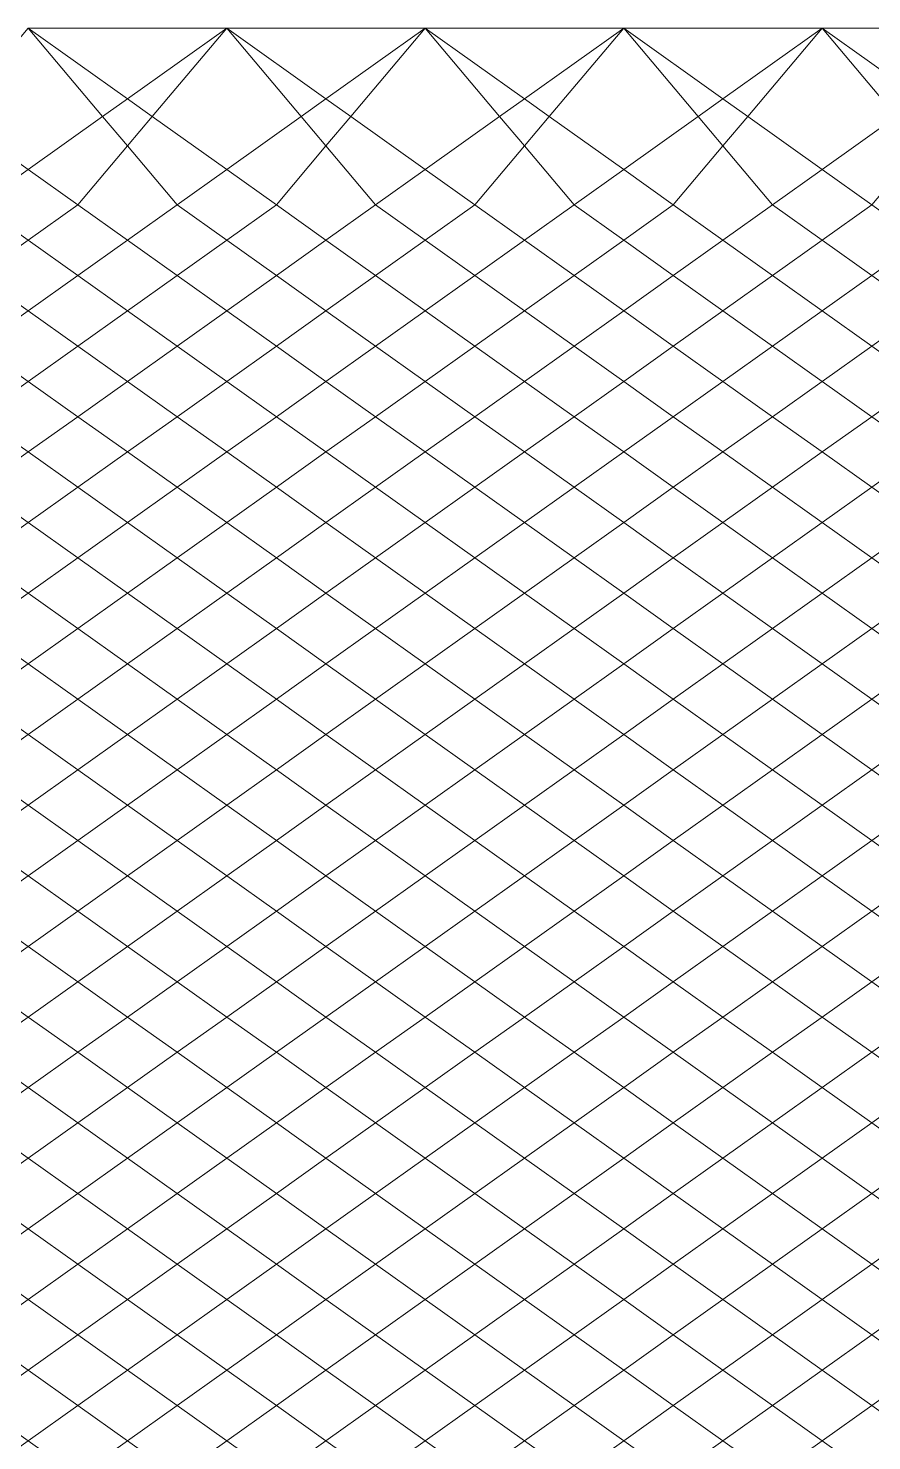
# Model space of a CAD drawing. Header units: millimetres. Extents: x 0 to 143, y 0 to 59.
# Drawn here: x 26.1 to 39.14, y 37.12 to 58.95 of the extents above; entities that cross this region are included whole.
import ezdxf

# ---------------------------------------------------------------- set-up
doc = ezdxf.new("R2010")
doc.units = ezdxf.units.MM
doc.layers.add('Основания', color=130, linetype='Continuous', lineweight=20)

msp = doc.modelspace()

# ---------------------------------------------------------------- linework, layer by layer
at = {"layer": 'Основания', "linetype": 'Continuous', "ltscale": 250}
for points in [[(26.095, 58.948), (24.944, 57.584), (26.095, 56.765), (27.246, 57.584)], [(26.095, 58.948), (27.246, 57.584), (27.63, 57.857)], [(29.165, 58.948), (29.165, 58.948), (26.095, 58.948), (27.63, 57.857)], [(29.165, 58.948), (27.63, 57.857), (28.014, 57.584)], [(29.165, 58.948), (28.014, 57.584), (29.165, 56.765), (30.316, 57.584)], [(32.235, 58.948), (29.165, 58.948), (29.165, 58.948), (30.7, 57.857)], [(29.165, 58.948), (30.316, 57.584), (30.7, 57.857)], [(32.235, 58.948), (30.7, 57.857), (31.084, 57.584)], [(32.235, 58.948), (31.084, 57.584), (32.235, 56.765), (33.386, 57.584)], [(35.305, 58.948), (32.235, 58.948), (32.235, 58.948), (33.77, 57.857)], [(32.235, 58.948), (33.386, 57.584), (33.77, 57.857)], [(35.305, 58.948), (33.77, 57.857), (34.154, 57.584)], [(35.305, 58.948), (34.154, 57.584), (35.305, 56.765), (36.456, 57.584)], [(35.305, 58.948), (36.456, 57.584), (36.84, 57.857)], [(38.375, 58.948), (35.305, 58.948), (35.305, 58.948), (36.84, 57.857)], [(38.375, 58.948), (36.84, 57.857), (37.224, 57.584)], [(38.375, 58.948), (37.224, 57.584), (38.375, 56.765), (39.526, 57.584)], [(38.375, 58.948), (39.526, 57.584), (39.91, 57.857)], [(41.445, 58.948), (41.445, 58.948), (38.375, 58.948), (39.91, 57.857)], [(28.014, 57.584), (27.63, 57.857), (27.246, 57.584), (27.63, 57.129)], [(31.084, 57.584), (30.7, 57.857), (30.316, 57.584), (30.7, 57.129)], [(34.154, 57.584), (33.77, 57.857), (33.386, 57.584), (33.77, 57.129)], [(37.224, 57.584), (36.84, 57.857), (36.456, 57.584), (36.84, 57.129)], [(27.63, 57.129), (27.246, 57.584), (26.095, 56.765), (26.863, 56.219)], [(28.014, 57.584), (27.63, 57.129), (28.398, 56.219), (29.165, 56.765)], [(30.7, 57.129), (30.316, 57.584), (29.165, 56.765), (29.933, 56.219)], [(32.235, 56.765), (31.084, 57.584), (30.7, 57.129), (31.468, 56.219), (31.468, 56.219)], [(33.77, 57.129), (33.386, 57.584), (32.235, 56.765), (33.003, 56.219)], [(35.305, 56.765), (34.154, 57.584), (33.77, 57.129), (34.538, 56.219), (34.538, 56.219)], [(36.84, 57.129), (36.456, 57.584), (35.305, 56.765), (36.073, 56.219)], [(37.224, 57.584), (36.84, 57.129), (37.608, 56.219), (38.375, 56.765)], [(39.91, 57.129), (39.526, 57.584), (38.375, 56.765), (39.143, 56.219)], [(28.398, 56.219), (27.63, 57.129), (26.863, 56.219), (27.63, 55.674)], [(31.468, 56.219), (30.7, 57.129), (29.933, 56.219), (30.7, 55.674)], [(34.538, 56.219), (33.77, 57.129), (33.003, 56.219), (33.77, 55.674)], [(37.608, 56.219), (36.84, 57.129), (36.073, 56.219), (36.84, 55.674)], [(40.678, 56.219), (39.91, 57.129), (39.143, 56.219), (39.91, 55.674)], [(26.095, 56.765), (25.328, 56.219), (26.095, 55.674), (26.863, 56.219)], [(29.165, 56.765), (28.398, 56.219), (29.165, 55.674), (29.933, 56.219)], [(32.235, 56.765), (31.468, 56.219), (32.235, 55.674), (33.003, 56.219)], [(35.305, 56.765), (34.538, 56.219), (35.305, 55.674), (36.073, 56.219)], [(38.375, 56.765), (37.608, 56.219), (38.375, 55.674), (39.143, 56.219)], [(26.863, 56.219), (26.095, 55.674), (26.863, 55.128), (27.63, 55.674)], [(28.398, 56.219), (27.63, 55.674), (28.398, 55.128), (29.165, 55.674)], [(29.933, 56.219), (29.165, 55.674), (29.933, 55.128), (30.7, 55.674)], [(31.468, 56.219), (30.7, 55.674), (31.468, 55.128), (32.235, 55.674)], [(33.003, 56.219), (32.235, 55.674), (33.003, 55.128), (33.77, 55.674)], [(34.538, 56.219), (33.77, 55.674), (34.538, 55.128), (35.305, 55.674)], [(36.073, 56.219), (35.305, 55.674), (36.073, 55.128), (36.84, 55.674)], [(37.608, 56.219), (36.84, 55.674), (37.608, 55.128), (38.375, 55.674)], [(39.143, 56.219), (38.375, 55.674), (39.143, 55.128), (39.91, 55.674)], [(26.095, 55.674), (25.328, 55.128), (26.095, 54.582), (26.863, 55.128)], [(27.63, 55.674), (26.863, 55.128), (27.63, 54.582), (28.398, 55.128)], [(29.165, 55.674), (28.398, 55.128), (29.165, 54.582), (29.933, 55.128)], [(30.7, 55.674), (29.933, 55.128), (30.7, 54.582), (31.468, 55.128)], [(32.235, 55.674), (31.468, 55.128), (32.235, 54.582), (33.003, 55.128)], [(33.77, 55.674), (33.003, 55.128), (33.77, 54.582), (34.538, 55.128)], [(35.305, 55.674), (34.538, 55.128), (35.305, 54.582), (36.073, 55.128)], [(36.84, 55.674), (36.073, 55.128), (36.84, 54.582), (37.608, 55.128)], [(38.375, 55.674), (37.608, 55.128), (38.375, 54.582), (39.143, 55.128)], [(39.91, 55.674), (39.143, 55.128), (39.91, 54.582), (40.678, 55.128)], [(26.863, 55.128), (26.095, 54.582), (26.863, 54.036), (27.63, 54.582)], [(28.398, 55.128), (27.63, 54.582), (28.398, 54.036), (29.165, 54.582)], [(29.933, 55.128), (29.165, 54.582), (29.933, 54.036), (30.7, 54.582)], [(31.468, 55.128), (30.7, 54.582), (31.468, 54.036), (32.235, 54.582)], [(33.003, 55.128), (32.235, 54.582), (33.003, 54.036), (33.77, 54.582)], [(34.538, 55.128), (33.77, 54.582), (34.538, 54.036), (35.305, 54.582)], [(36.073, 55.128), (35.305, 54.582), (36.073, 54.036), (36.84, 54.582)], [(37.608, 55.128), (36.84, 54.582), (37.608, 54.036), (38.375, 54.582)], [(39.143, 55.128), (38.375, 54.582), (39.143, 54.036), (39.91, 54.582)], [(26.095, 54.582), (25.328, 54.036), (26.095, 53.49), (26.863, 54.036)], [(27.63, 54.582), (26.863, 54.036), (27.63, 53.49), (28.398, 54.036)], [(29.165, 54.582), (28.398, 54.036), (29.165, 53.49), (29.933, 54.036)], [(30.7, 54.582), (29.933, 54.036), (30.7, 53.49), (31.468, 54.036)], [(32.235, 54.582), (31.468, 54.036), (32.235, 53.49), (33.003, 54.036)], [(33.77, 54.582), (33.003, 54.036), (33.77, 53.49), (34.538, 54.036)], [(35.305, 54.582), (34.538, 54.036), (35.305, 53.49), (36.073, 54.036)], [(36.84, 54.582), (36.073, 54.036), (36.84, 53.49), (37.608, 54.036)], [(38.375, 54.582), (37.608, 54.036), (38.375, 53.49), (39.143, 54.036)], [(39.91, 54.582), (39.143, 54.036), (39.91, 53.49), (40.678, 54.036)], [(25.328, 54.036), (24.56, 53.49), (25.328, 52.944), (26.095, 53.49)], [(26.863, 54.036), (26.095, 53.49), (26.863, 52.944), (27.63, 53.49)], [(28.398, 54.036), (27.63, 53.49), (28.398, 52.944), (29.165, 53.49)], [(29.933, 54.036), (29.165, 53.49), (29.933, 52.944), (30.7, 53.49)], [(31.468, 54.036), (30.7, 53.49), (31.468, 52.944), (32.235, 53.49)], [(33.003, 54.036), (32.235, 53.49), (33.003, 52.944), (33.77, 53.49)], [(34.538, 54.036), (33.77, 53.49), (34.538, 52.944), (35.305, 53.49)], [(36.073, 54.036), (35.305, 53.49), (36.073, 52.944), (36.84, 53.49)], [(37.608, 54.036), (36.84, 53.49), (37.608, 52.944), (38.375, 53.49)], [(39.143, 54.036), (38.375, 53.49), (39.143, 52.944), (39.91, 53.49)], [(26.095, 53.49), (25.328, 52.944), (26.095, 52.399), (26.863, 52.944)], [(27.63, 53.49), (26.863, 52.944), (27.63, 52.399), (28.398, 52.944)], [(29.165, 53.49), (28.398, 52.944), (29.165, 52.399), (29.933, 52.944)], [(30.7, 53.49), (29.933, 52.944), (30.7, 52.399), (31.468, 52.944)], [(32.235, 53.49), (31.468, 52.944), (32.235, 52.399), (33.003, 52.944)], [(33.77, 53.49), (33.003, 52.944), (33.77, 52.399), (34.538, 52.944)], [(35.305, 53.49), (34.538, 52.944), (35.305, 52.399), (36.073, 52.944)], [(36.84, 53.49), (36.073, 52.944), (36.84, 52.399), (37.608, 52.944)], [(38.375, 53.49), (37.608, 52.944), (38.375, 52.399), (39.143, 52.944)], [(39.91, 53.49), (39.143, 52.944), (39.91, 52.399), (40.678, 52.944)], [(26.863, 52.944), (26.095, 52.399), (26.863, 51.853), (27.63, 52.399)], [(28.398, 52.944), (27.63, 52.399), (28.398, 51.853), (29.165, 52.399)], [(29.933, 52.944), (29.165, 52.399), (29.933, 51.853), (30.7, 52.399)], [(31.468, 52.944), (30.7, 52.399), (31.468, 51.853), (32.235, 52.399)], [(33.003, 52.944), (32.235, 52.399), (33.003, 51.853), (33.77, 52.399)], [(34.538, 52.944), (33.77, 52.399), (34.538, 51.853), (35.305, 52.399)], [(36.073, 52.944), (35.305, 52.399), (36.073, 51.853), (36.84, 52.399)], [(37.608, 52.944), (36.84, 52.399), (37.608, 51.853), (38.375, 52.399)], [(39.143, 52.944), (38.375, 52.399), (39.143, 51.853), (39.91, 52.399)], [(26.095, 52.399), (25.328, 51.853), (26.095, 51.307), (26.863, 51.853)], [(27.63, 52.399), (26.863, 51.853), (27.63, 51.307), (28.398, 51.853)], [(29.165, 52.399), (28.398, 51.853), (29.165, 51.307), (29.933, 51.853)], [(30.7, 52.399), (29.933, 51.853), (30.7, 51.307), (31.468, 51.853)], [(32.235, 52.399), (31.468, 51.853), (32.235, 51.307), (33.003, 51.853)], [(33.77, 52.399), (33.003, 51.853), (33.77, 51.307), (34.538, 51.853)], [(35.305, 52.399), (34.538, 51.853), (35.305, 51.307), (36.073, 51.853)], [(36.84, 52.399), (36.073, 51.853), (36.84, 51.307), (37.608, 51.853)], [(38.375, 52.399), (37.608, 51.853), (38.375, 51.307), (39.143, 51.853)], [(39.91, 52.399), (39.143, 51.853), (39.91, 51.307), (40.678, 51.853)], [(25.328, 51.853), (24.56, 51.307), (25.328, 50.761), (26.095, 51.307)], [(26.863, 51.853), (26.095, 51.307), (26.863, 50.761), (27.63, 51.307)], [(28.398, 51.853), (27.63, 51.307), (28.398, 50.761), (29.165, 51.307)], [(29.933, 51.853), (29.165, 51.307), (29.933, 50.761), (30.7, 51.307)], [(31.468, 51.853), (30.7, 51.307), (31.468, 50.761), (32.235, 51.307)], [(33.003, 51.853), (32.235, 51.307), (33.003, 50.761), (33.77, 51.307)], [(34.538, 51.853), (33.77, 51.307), (34.538, 50.761), (35.305, 51.307)], [(36.073, 51.853), (35.305, 51.307), (36.073, 50.761), (36.84, 51.307)], [(37.608, 51.853), (36.84, 51.307), (37.608, 50.761), (38.375, 51.307)], [(39.143, 51.853), (38.375, 51.307), (39.143, 50.761), (39.91, 51.307)], [(26.095, 51.307), (25.328, 50.761), (26.095, 50.215), (26.863, 50.761)], [(27.63, 51.307), (26.863, 50.761), (27.63, 50.215), (28.398, 50.761)], [(29.165, 51.307), (28.398, 50.761), (29.165, 50.215), (29.933, 50.761)], [(30.7, 51.307), (29.933, 50.761), (30.7, 50.215), (31.468, 50.761)], [(32.235, 51.307), (31.468, 50.761), (32.235, 50.215), (33.003, 50.761)], [(33.77, 51.307), (33.003, 50.761), (33.77, 50.215), (34.538, 50.761)], [(35.305, 51.307), (34.538, 50.761), (35.305, 50.215), (36.073, 50.761)], [(36.84, 51.307), (36.073, 50.761), (36.84, 50.215), (37.608, 50.761)], [(38.375, 51.307), (37.608, 50.761), (38.375, 50.215), (39.143, 50.761)], [(39.91, 51.307), (39.143, 50.761), (39.91, 50.215), (40.678, 50.761)], [(25.328, 50.761), (24.56, 50.215), (25.328, 49.669), (26.095, 50.215)], [(26.863, 50.761), (26.095, 50.215), (26.863, 49.669), (27.63, 50.215)], [(28.398, 50.761), (27.63, 50.215), (28.398, 49.669), (29.165, 50.215)], [(29.933, 50.761), (29.165, 50.215), (29.933, 49.669), (30.7, 50.215)], [(31.468, 50.761), (30.7, 50.215), (31.468, 49.669), (32.235, 50.215)], [(33.003, 50.761), (32.235, 50.215), (33.003, 49.669), (33.77, 50.215)], [(34.538, 50.761), (33.77, 50.215), (34.538, 49.669), (35.305, 50.215)], [(36.073, 50.761), (35.305, 50.215), (36.073, 49.669), (36.84, 50.215)], [(37.608, 50.761), (36.84, 50.215), (37.608, 49.669), (38.375, 50.215)], [(39.143, 50.761), (38.375, 50.215), (39.143, 49.669), (39.91, 50.215)], [(26.095, 50.215), (25.328, 49.669), (26.095, 49.124), (26.863, 49.669)], [(27.63, 50.215), (26.863, 49.669), (27.63, 49.124), (28.398, 49.669)], [(29.165, 50.215), (28.398, 49.669), (29.165, 49.124), (29.933, 49.669)], [(30.7, 50.215), (29.933, 49.669), (30.7, 49.124), (31.468, 49.669)], [(32.235, 50.215), (31.468, 49.669), (32.235, 49.124), (33.003, 49.669)], [(33.77, 50.215), (33.003, 49.669), (33.77, 49.124), (34.538, 49.669)], [(35.305, 50.215), (34.538, 49.669), (35.305, 49.124), (36.073, 49.669)], [(36.84, 50.215), (36.073, 49.669), (36.84, 49.124), (37.608, 49.669)], [(38.375, 50.215), (37.608, 49.669), (38.375, 49.124), (39.143, 49.669)], [(39.91, 50.215), (39.143, 49.669), (39.91, 49.124), (40.678, 49.669)], [(25.328, 49.669), (24.56, 49.124), (25.328, 48.578), (26.095, 49.124)], [(26.863, 49.669), (26.095, 49.124), (26.863, 48.578), (27.63, 49.124)], [(28.398, 49.669), (27.63, 49.124), (28.398, 48.578), (29.165, 49.124)], [(29.933, 49.669), (29.165, 49.124), (29.933, 48.578), (30.7, 49.124)], [(31.468, 49.669), (30.7, 49.124), (31.468, 48.578), (32.235, 49.124)], [(33.003, 49.669), (32.235, 49.124), (33.003, 48.578), (33.77, 49.124)], [(34.538, 49.669), (33.77, 49.124), (34.538, 48.578), (35.305, 49.124)], [(36.073, 49.669), (35.305, 49.124), (36.073, 48.578), (36.84, 49.124)], [(37.608, 49.669), (36.84, 49.124), (37.608, 48.578), (38.375, 49.124)], [(39.143, 49.669), (38.375, 49.124), (39.143, 48.578), (39.91, 49.124)], [(26.095, 49.124), (25.328, 48.578), (26.095, 48.032), (26.863, 48.578)], [(27.63, 49.124), (26.863, 48.578), (27.63, 48.032), (28.398, 48.578)], [(29.165, 49.124), (28.398, 48.578), (29.165, 48.032), (29.933, 48.578)], [(30.7, 49.124), (29.933, 48.578), (30.7, 48.032), (31.468, 48.578)], [(32.235, 49.124), (31.468, 48.578), (32.235, 48.032), (33.003, 48.578)], [(33.77, 49.124), (33.003, 48.578), (33.77, 48.032), (34.538, 48.578)], [(35.305, 49.124), (34.538, 48.578), (35.305, 48.032), (36.073, 48.578)], [(36.84, 49.124), (36.073, 48.578), (36.84, 48.032), (37.608, 48.578)], [(38.375, 49.124), (37.608, 48.578), (38.375, 48.032), (39.143, 48.578)], [(39.91, 49.124), (39.143, 48.578), (39.91, 48.032), (40.678, 48.578)], [(25.328, 48.578), (24.56, 48.032), (25.328, 47.486), (26.095, 48.032)], [(26.863, 48.578), (26.095, 48.032), (26.863, 47.486), (27.63, 48.032)], [(28.398, 48.578), (27.63, 48.032), (28.398, 47.486), (29.165, 48.032)], [(29.933, 48.578), (29.165, 48.032), (29.933, 47.486), (30.7, 48.032)], [(31.468, 48.578), (30.7, 48.032), (31.468, 47.486), (32.235, 48.032)], [(33.003, 48.578), (32.235, 48.032), (33.003, 47.486), (33.77, 48.032)], [(34.538, 48.578), (33.77, 48.032), (34.538, 47.486), (35.305, 48.032)], [(36.073, 48.578), (35.305, 48.032), (36.073, 47.486), (36.84, 48.032)], [(37.608, 48.578), (36.84, 48.032), (37.608, 47.486), (38.375, 48.032)], [(39.143, 48.578), (38.375, 48.032), (39.143, 47.486), (39.91, 48.032)], [(26.095, 48.032), (25.328, 47.486), (26.095, 46.94), (26.863, 47.486)], [(27.63, 48.032), (26.863, 47.486), (27.63, 46.94), (28.398, 47.486)], [(29.165, 48.032), (28.398, 47.486), (29.165, 46.94), (29.933, 47.486)], [(30.7, 48.032), (29.933, 47.486), (30.7, 46.94), (31.468, 47.486)], [(32.235, 48.032), (31.468, 47.486), (32.235, 46.94), (33.003, 47.486)], [(33.77, 48.032), (33.003, 47.486), (33.77, 46.94), (34.538, 47.486)], [(35.305, 48.032), (34.538, 47.486), (35.305, 46.94), (36.073, 47.486)], [(36.84, 48.032), (36.073, 47.486), (36.84, 46.94), (37.608, 47.486)], [(38.375, 48.032), (37.608, 47.486), (38.375, 46.94), (39.143, 47.486)], [(25.328, 47.486), (24.56, 46.94), (25.328, 46.395), (26.095, 46.94)], [(26.863, 47.486), (26.095, 46.94), (26.863, 46.395), (27.63, 46.94)], [(28.398, 47.486), (27.63, 46.94), (28.398, 46.395), (29.165, 46.94)], [(29.933, 47.486), (29.165, 46.94), (29.933, 46.395), (30.7, 46.94)], [(31.468, 47.486), (30.7, 46.94), (31.468, 46.395), (32.235, 46.94)], [(33.003, 47.486), (32.235, 46.94), (33.003, 46.395), (33.77, 46.94)], [(34.538, 47.486), (33.77, 46.94), (34.538, 46.395), (35.305, 46.94)], [(36.073, 47.486), (35.305, 46.94), (36.073, 46.395), (36.84, 46.94)], [(37.608, 47.486), (36.84, 46.94), (37.608, 46.395), (38.375, 46.94)], [(39.143, 47.486), (38.375, 46.94), (39.143, 46.395), (39.91, 46.94)], [(26.095, 46.94), (25.328, 46.395), (26.095, 45.849), (26.863, 46.395)], [(27.63, 46.94), (26.863, 46.395), (27.63, 45.849), (28.398, 46.395)], [(29.165, 46.94), (28.398, 46.395), (29.165, 45.849), (29.933, 46.395)], [(30.7, 46.94), (29.933, 46.395), (30.7, 45.849), (31.468, 46.395)], [(32.235, 46.94), (31.468, 46.395), (32.235, 45.849), (33.003, 46.395)], [(33.77, 46.94), (33.003, 46.395), (33.77, 45.849), (34.538, 46.395)], [(35.305, 46.94), (34.538, 46.395), (35.305, 45.849), (36.073, 46.395)], [(36.84, 46.94), (36.073, 46.395), (36.84, 45.849), (37.608, 46.395)], [(38.375, 46.94), (37.608, 46.395), (38.375, 45.849), (39.143, 46.395)], [(25.328, 46.395), (24.56, 45.849), (25.328, 45.303), (26.095, 45.849)], [(26.863, 46.395), (26.095, 45.849), (26.863, 45.303), (27.63, 45.849)], [(28.398, 46.395), (27.63, 45.849), (28.398, 45.303), (29.165, 45.849)], [(29.933, 46.395), (29.165, 45.849), (29.933, 45.303), (30.7, 45.849)], [(31.468, 46.395), (30.7, 45.849), (31.468, 45.303), (32.235, 45.849)], [(33.003, 46.395), (32.235, 45.849), (33.003, 45.303), (33.77, 45.849)], [(34.538, 46.395), (33.77, 45.849), (34.538, 45.303), (35.305, 45.849)], [(36.073, 46.395), (35.305, 45.849), (36.073, 45.303), (36.84, 45.849)], [(37.608, 46.395), (36.84, 45.849), (37.608, 45.303), (38.375, 45.849)], [(39.143, 46.395), (38.375, 45.849), (39.143, 45.303), (39.91, 45.849)], [(26.095, 45.849), (25.328, 45.303), (26.095, 44.757), (26.863, 45.303)], [(27.63, 45.849), (26.863, 45.303), (27.63, 44.757), (28.398, 45.303)], [(29.165, 45.849), (28.398, 45.303), (29.165, 44.757), (29.933, 45.303)], [(30.7, 45.849), (29.933, 45.303), (30.7, 44.757), (31.468, 45.303)], [(32.235, 45.849), (31.468, 45.303), (32.235, 44.757), (33.003, 45.303)], [(33.77, 45.849), (33.003, 45.303), (33.77, 44.757), (34.538, 45.303)], [(35.305, 45.849), (34.538, 45.303), (35.305, 44.757), (36.073, 45.303)], [(36.84, 45.849), (36.073, 45.303), (36.84, 44.757), (37.608, 45.303)], [(38.375, 45.849), (37.608, 45.303), (38.375, 44.757), (39.143, 45.303)], [(25.328, 45.303), (24.56, 44.757), (25.328, 44.211), (26.095, 44.757)], [(26.863, 45.303), (26.095, 44.757), (26.863, 44.211), (27.63, 44.757)], [(28.398, 45.303), (27.63, 44.757), (28.398, 44.211), (29.165, 44.757)], [(29.933, 45.303), (29.165, 44.757), (29.933, 44.211), (30.7, 44.757)], [(31.468, 45.303), (30.7, 44.757), (31.468, 44.211), (32.235, 44.757)], [(33.003, 45.303), (32.235, 44.757), (33.003, 44.211), (33.77, 44.757)], [(34.538, 45.303), (33.77, 44.757), (34.538, 44.211), (35.305, 44.757)], [(36.073, 45.303), (35.305, 44.757), (36.073, 44.211), (36.84, 44.757)], [(37.608, 45.303), (36.84, 44.757), (37.608, 44.211), (38.375, 44.757)], [(39.143, 45.303), (38.375, 44.757), (39.143, 44.211), (39.91, 44.757)], [(26.095, 44.757), (25.328, 44.211), (26.095, 43.665), (26.863, 44.211)], [(27.63, 44.757), (26.863, 44.211), (27.63, 43.665), (28.398, 44.211)], [(29.165, 44.757), (28.398, 44.211), (29.165, 43.665), (29.933, 44.211)], [(30.7, 44.757), (29.933, 44.211), (30.7, 43.665), (31.468, 44.211)], [(32.235, 44.757), (31.468, 44.211), (32.235, 43.665), (33.003, 44.211)], [(33.77, 44.757), (33.003, 44.211), (33.77, 43.665), (34.538, 44.211)], [(35.305, 44.757), (34.538, 44.211), (35.305, 43.665), (36.073, 44.211)], [(36.84, 44.757), (36.073, 44.211), (36.84, 43.665), (37.608, 44.211)], [(38.375, 44.757), (37.608, 44.211), (38.375, 43.665), (39.143, 44.211)], [(25.328, 44.211), (24.56, 43.665), (25.328, 43.12), (26.095, 43.665)], [(26.863, 44.211), (26.095, 43.665), (26.863, 43.12), (27.63, 43.665)], [(28.398, 44.211), (27.63, 43.665), (28.398, 43.12), (29.165, 43.665)], [(29.933, 44.211), (29.165, 43.665), (29.933, 43.12), (30.7, 43.665)], [(31.468, 44.211), (30.7, 43.665), (31.468, 43.12), (32.235, 43.665)], [(33.003, 44.211), (32.235, 43.665), (33.003, 43.12), (33.77, 43.665)], [(34.538, 44.211), (33.77, 43.665), (34.538, 43.12), (35.305, 43.665)], [(36.073, 44.211), (35.305, 43.665), (36.073, 43.12), (36.84, 43.665)], [(37.608, 44.211), (36.84, 43.665), (37.608, 43.12), (38.375, 43.665)], [(39.143, 44.211), (38.375, 43.665), (39.143, 43.12), (39.91, 43.665)], [(26.095, 43.665), (25.328, 43.12), (26.095, 42.574), (26.863, 43.12)], [(27.63, 43.665), (26.863, 43.12), (27.63, 42.574), (28.398, 43.12)], [(29.165, 43.665), (28.398, 43.12), (29.165, 42.574), (29.933, 43.12)], [(30.7, 43.665), (29.933, 43.12), (30.7, 42.574), (31.468, 43.12)], [(32.235, 43.665), (31.468, 43.12), (32.235, 42.574), (33.003, 43.12)], [(33.77, 43.665), (33.003, 43.12), (33.77, 42.574), (34.538, 43.12)], [(35.305, 43.665), (34.538, 43.12), (35.305, 42.574), (36.073, 43.12)], [(36.84, 43.665), (36.073, 43.12), (36.84, 42.574), (37.608, 43.12)], [(38.375, 43.665), (37.608, 43.12), (38.375, 42.574), (39.143, 43.12)], [(25.328, 43.12), (24.56, 42.574), (25.328, 42.028), (26.095, 42.574)], [(26.863, 43.12), (26.095, 42.574), (26.863, 42.028), (27.63, 42.574)], [(28.398, 43.12), (27.63, 42.574), (28.398, 42.028), (29.165, 42.574)], [(29.933, 43.12), (29.165, 42.574), (29.933, 42.028), (30.7, 42.574)], [(31.468, 43.12), (30.7, 42.574), (31.468, 42.028), (32.235, 42.574)], [(33.003, 43.12), (32.235, 42.574), (33.003, 42.028), (33.77, 42.574)], [(34.538, 43.12), (33.77, 42.574), (34.538, 42.028), (35.305, 42.574)], [(36.073, 43.12), (35.305, 42.574), (36.073, 42.028), (36.84, 42.574)], [(37.608, 43.12), (36.84, 42.574), (37.608, 42.028), (38.375, 42.574)], [(39.143, 43.12), (38.375, 42.574), (39.143, 42.028), (39.91, 42.574)], [(26.095, 42.574), (25.328, 42.028), (26.095, 41.482), (26.863, 42.028)], [(27.63, 42.574), (26.863, 42.028), (27.63, 41.482), (28.398, 42.028)], [(29.165, 42.574), (28.398, 42.028), (29.165, 41.482), (29.933, 42.028)], [(30.7, 42.574), (29.933, 42.028), (30.7, 41.482), (31.468, 42.028)], [(32.235, 42.574), (31.468, 42.028), (32.235, 41.482), (33.003, 42.028)], [(33.77, 42.574), (33.003, 42.028), (33.77, 41.482), (34.538, 42.028)], [(35.305, 42.574), (34.538, 42.028), (35.305, 41.482), (36.073, 42.028)], [(36.84, 42.574), (36.073, 42.028), (36.84, 41.482), (37.608, 42.028)], [(38.375, 42.574), (37.608, 42.028), (38.375, 41.482), (39.143, 42.028)], [(25.328, 42.028), (24.56, 41.482), (25.328, 40.936), (26.095, 41.482)], [(26.863, 42.028), (26.095, 41.482), (26.863, 40.936), (27.63, 41.482)], [(28.398, 42.028), (27.63, 41.482), (28.398, 40.936), (29.165, 41.482)], [(29.933, 42.028), (29.165, 41.482), (29.933, 40.936), (30.7, 41.482)], [(31.468, 42.028), (30.7, 41.482), (31.468, 40.936), (32.235, 41.482)], [(33.003, 42.028), (32.235, 41.482), (33.003, 40.936), (33.77, 41.482)], [(34.538, 42.028), (33.77, 41.482), (34.538, 40.936), (35.305, 41.482)], [(36.073, 42.028), (35.305, 41.482), (36.073, 40.936), (36.84, 41.482)], [(37.608, 42.028), (36.84, 41.482), (37.608, 40.936), (38.375, 41.482)], [(39.143, 42.028), (38.375, 41.482), (39.143, 40.936), (39.91, 41.482)], [(26.095, 41.482), (25.328, 40.936), (26.095, 40.391), (26.863, 40.936)], [(27.63, 41.482), (26.863, 40.936), (27.63, 40.391), (28.398, 40.936)], [(29.165, 41.482), (28.398, 40.936), (29.165, 40.391), (29.933, 40.936)], [(30.7, 41.482), (29.933, 40.936), (30.7, 40.391), (31.468, 40.936)], [(32.235, 41.482), (31.468, 40.936), (32.235, 40.391), (33.003, 40.936)], [(33.77, 41.482), (33.003, 40.936), (33.77, 40.391), (34.538, 40.936)], [(35.305, 41.482), (34.538, 40.936), (35.305, 40.391), (36.073, 40.936)], [(36.84, 41.482), (36.073, 40.936), (36.84, 40.391), (37.608, 40.936)], [(38.375, 41.482), (37.608, 40.936), (38.375, 40.391), (39.143, 40.936)], [(25.328, 40.936), (24.56, 40.391), (25.328, 39.845), (26.095, 40.391)], [(26.863, 40.936), (26.095, 40.391), (26.863, 39.845), (27.63, 40.391)], [(28.398, 40.936), (27.63, 40.391), (28.398, 39.845), (29.165, 40.391)], [(29.933, 40.936), (29.165, 40.391), (29.933, 39.845), (30.7, 40.391)], [(31.468, 40.936), (30.7, 40.391), (31.468, 39.845), (32.235, 40.391)], [(33.003, 40.936), (32.235, 40.391), (33.003, 39.845), (33.77, 40.391)], [(34.538, 40.936), (33.77, 40.391), (34.538, 39.845), (35.305, 40.391)], [(36.073, 40.936), (35.305, 40.391), (36.073, 39.845), (36.84, 40.391)], [(37.608, 40.936), (36.84, 40.391), (37.608, 39.845), (38.375, 40.391)], [(39.143, 40.936), (38.375, 40.391), (39.143, 39.845), (39.91, 40.391)], [(26.095, 40.391), (25.328, 39.845), (26.095, 39.299), (26.863, 39.845)], [(27.63, 40.391), (26.863, 39.845), (27.63, 39.299), (28.398, 39.845)], [(29.165, 40.391), (28.398, 39.845), (29.165, 39.299), (29.933, 39.845)], [(30.7, 40.391), (29.933, 39.845), (30.7, 39.299), (31.468, 39.845)], [(32.235, 40.391), (31.468, 39.845), (32.235, 39.299), (33.003, 39.845)], [(33.77, 40.391), (33.003, 39.845), (33.77, 39.299), (34.538, 39.845)], [(35.305, 40.391), (34.538, 39.845), (35.305, 39.299), (36.073, 39.845)], [(36.84, 40.391), (36.073, 39.845), (36.84, 39.299), (37.608, 39.845)], [(38.375, 40.391), (37.608, 39.845), (38.375, 39.299), (39.143, 39.845)], [(25.328, 39.845), (24.56, 39.299), (25.328, 38.753), (26.095, 39.299)], [(26.863, 39.845), (26.095, 39.299), (26.863, 38.753), (27.63, 39.299)], [(28.398, 39.845), (27.63, 39.299), (28.398, 38.753), (29.165, 39.299)], [(29.933, 39.845), (29.165, 39.299), (29.933, 38.753), (30.7, 39.299)], [(31.468, 39.845), (30.7, 39.299), (31.468, 38.753), (32.235, 39.299)], [(33.003, 39.845), (32.235, 39.299), (33.003, 38.753), (33.77, 39.299)], [(34.538, 39.845), (33.77, 39.299), (34.538, 38.753), (35.305, 39.299)], [(36.073, 39.845), (35.305, 39.299), (36.073, 38.753), (36.84, 39.299)], [(37.608, 39.845), (36.84, 39.299), (37.608, 38.753), (38.375, 39.299)], [(39.143, 39.845), (38.375, 39.299), (39.143, 38.753), (39.91, 39.299)], [(26.095, 39.299), (25.328, 38.753), (26.095, 38.207), (26.863, 38.753)], [(27.63, 39.299), (26.863, 38.753), (27.63, 38.207), (28.398, 38.753)], [(29.165, 39.299), (28.398, 38.753), (29.165, 38.207), (29.933, 38.753)], [(30.7, 39.299), (29.933, 38.753), (30.7, 38.207), (31.468, 38.753)], [(32.235, 39.299), (31.468, 38.753), (32.235, 38.207), (33.003, 38.753)], [(33.77, 39.299), (33.003, 38.753), (33.77, 38.207), (34.538, 38.753)], [(35.305, 39.299), (34.538, 38.753), (35.305, 38.207), (36.073, 38.753)], [(36.84, 39.299), (36.073, 38.753), (36.84, 38.207), (37.608, 38.753)], [(38.375, 39.299), (37.608, 38.753), (38.375, 38.207), (39.143, 38.753)], [(25.328, 38.753), (24.56, 38.207), (25.328, 37.661), (26.095, 38.207)], [(26.863, 38.753), (26.095, 38.207), (26.863, 37.661), (27.63, 38.207)], [(28.398, 38.753), (27.63, 38.207), (28.398, 37.661), (29.165, 38.207)], [(29.933, 38.753), (29.165, 38.207), (29.933, 37.661), (30.7, 38.207)], [(31.468, 38.753), (30.7, 38.207), (31.468, 37.661), (32.235, 38.207)], [(33.003, 38.753), (32.235, 38.207), (33.003, 37.661), (33.77, 38.207)], [(34.538, 38.753), (33.77, 38.207), (34.538, 37.661), (35.305, 38.207)], [(36.073, 38.753), (35.305, 38.207), (36.073, 37.661), (36.84, 38.207)], [(37.608, 38.753), (36.84, 38.207), (37.608, 37.661), (38.375, 38.207)], [(39.143, 38.753), (38.375, 38.207), (39.143, 37.661), (39.91, 38.207)], [(26.095, 38.207), (25.328, 37.661), (26.095, 37.116), (26.863, 37.661)], [(27.63, 38.207), (26.863, 37.661), (27.63, 37.116), (28.398, 37.661)], [(29.165, 38.207), (28.398, 37.661), (29.165, 37.116), (29.933, 37.661)], [(30.7, 38.207), (29.933, 37.661), (30.7, 37.116), (31.468, 37.661)], [(32.235, 38.207), (31.468, 37.661), (32.235, 37.116), (33.003, 37.661)], [(33.77, 38.207), (33.003, 37.661), (33.77, 37.116), (34.538, 37.661)], [(35.305, 38.207), (34.538, 37.661), (35.305, 37.116), (36.073, 37.661)], [(36.84, 38.207), (36.073, 37.661), (36.84, 37.116), (37.608, 37.661)], [(38.375, 38.207), (37.608, 37.661), (38.375, 37.116), (39.143, 37.661)], [(25.328, 37.661), (24.56, 37.116), (25.328, 36.57), (26.095, 37.116)], [(26.863, 37.661), (26.095, 37.116), (26.863, 36.57), (27.63, 37.116)], [(28.398, 37.661), (27.63, 37.116), (28.398, 36.57), (29.165, 37.116)], [(29.933, 37.661), (29.165, 37.116), (29.933, 36.57), (30.7, 37.116)], [(31.468, 37.661), (30.7, 37.116), (31.468, 36.57), (32.235, 37.116)], [(33.003, 37.661), (32.235, 37.116), (33.003, 36.57), (33.77, 37.116)], [(34.538, 37.661), (33.77, 37.116), (34.538, 36.57), (35.305, 37.116)], [(36.073, 37.661), (35.305, 37.116), (36.073, 36.57), (36.84, 37.116)], [(37.608, 37.661), (36.84, 37.116), (37.608, 36.57), (38.375, 37.116)], [(39.143, 37.661), (38.375, 37.116), (39.143, 36.57), (39.91, 37.116)]]:
    msp.add_lwpolyline(points, close=True, dxfattribs=at)

doc.saveas('drawing.dxf')
